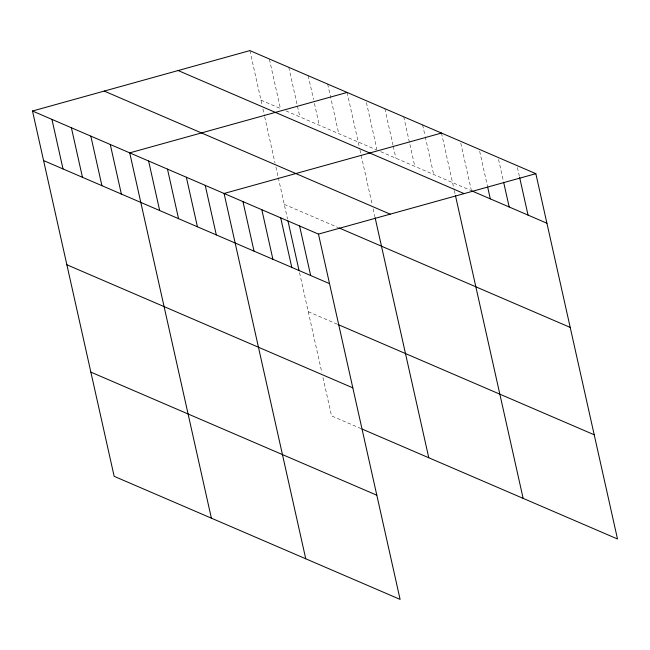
<?xml version="1.0" encoding="UTF-8"?>
<svg xmlns="http://www.w3.org/2000/svg" width="650" height="650" viewBox="0 0 650 650"><rect width="100%" height="100%" fill="white"/><g stroke="black" fill="none" stroke-linecap="round" stroke-linejoin="round"><path stroke-width="0.49" stroke-dasharray="3.25 2.44" d="M260.967 100.149L280.41 108.517L269.336 58.971M285.967 110.906L377.065 150.118M380.656 151.661L471.429 190.734M284.253 204.344L337.959 227.459M308.254 311.699L336.96 324.058M361.173 428.659L331.541 415.902L322.757 376.586M517.416 167.537L519.626 177.45M498.542 159.412L503.417 181.212M479.668 151.287L487.419 185.973M460.793 143.171L471.209 189.743M441.48 133.063L454.09 189.491M454.309 190.474L455.414 195.39M422.606 124.938L425.043 135.842M425.262 136.833L433.68 174.484M403.731 116.813L414.806 166.368M384.857 108.688L393.055 145.356M393.274 146.347L395.939 158.243M366.429 102.554L376.838 149.126M347.116 92.446L359.726 148.874M359.946 149.857L372.255 204.904M373.132 208.837L374.887 216.702M327.673 84.078L338.748 133.624M308.222 75.709L313.544 99.491M314.429 103.456L319.296 125.255M288.779 67.34L299.853 116.886M249.893 50.602L262.064 105.064M262.941 108.997L264.477 115.879M264.696 116.862L275.031 163.061M275.909 166.993L278.102 176.824M278.322 177.808L287.527 218.985M299.528 272.667L321.88 372.653"/><path stroke-width="0.97" d="M32.5 111.02L318.459 234.097L400.108 599.398L114.156 476.32L32.5 111.02L249.893 50.602L535.844 173.68L617.5 538.98L362.099 429.057M347.116 92.446L129.724 152.864L211.38 518.172M441.48 133.063L224.088 193.481L305.744 558.789M318.459 234.097L535.844 173.68M471.429 190.734L546.918 223.226M178.149 70.541L464.108 193.619M104.236 91.081L390.195 214.159M338.886 227.857L570.212 327.421M43.574 160.566L329.534 283.644M337.886 324.456L594.206 434.785M66.869 264.769L352.82 387.847M90.862 372.125L376.821 495.202M519.626 177.45L528.044 215.101M503.636 182.203L509.177 206.976M487.646 186.964L490.303 198.859M455.414 195.39L523.136 498.363M375.107 217.685L428.773 457.746M299.585 225.972L310.659 275.527M287.966 220.935L299.089 270.709M280.711 217.847L291.785 267.402M261.836 209.731L272.911 259.277M242.962 201.606L254.036 251.152M205.221 185.356L216.296 234.91M186.347 177.239L197.421 226.785M167.472 169.114L178.547 218.66M148.598 160.989L159.673 210.535M110.281 144.495L121.355 194.041M90.837 136.126L101.912 185.673M71.386 127.758L82.469 177.304M51.943 119.389L63.017 168.935"/></g></svg>
